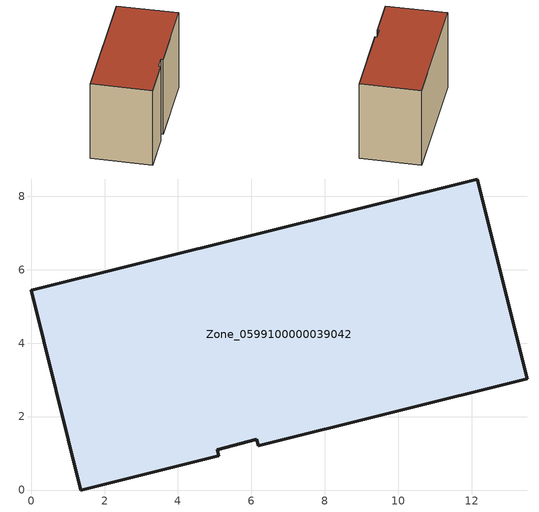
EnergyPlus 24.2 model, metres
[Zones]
Zone_0599100000039042
 floor ground (C_G): 1.35,0 0,5.44 12.16,8.47 13.52,3.03 6.19,1.21 6.14,1.38 5.07,1.09 5.11,0.94 z0
 wall outside (C_F): 0,5.44 1.35,0 5.11,0.94 5.07,1.09 6.14,1.38 6.19,1.21 13.52,3.03 12.16,8.47 0,5.44 z0:7.91
 roof outside (C_R): 6.14,1.38 6.19,1.21 13.52,3.03 12.16,8.47 0,5.44 1.35,0 5.11,0.94 5.07,1.09 z7.91
[BUILDING]
Pand.0599100000039042: North Axis=0; Terrain=City; Loads Convergence Tolerance Value=0.04; Temperature Convergence Tolerance Value=0.4; Solar Distribution=FullExterior; Maximum Number of Warmup Days=25; Minimum Number of Warmup Days=1
[Site:Location]
Rotterdam.The.Hague.AP_ZH_NLD Design_Conditions: Latitude=51.96; Longitude=4.45; Time Zone=1; Elevation=-4.5
[SITE:GROUNDTEMPERATURE:BUILDINGSURFACE]
18, 18, 18, 18, 18, 18, 18, 18, 18, 18, 18, 18
[MATERIAL] Thermal Absorptance=0.9; Solar Absorptance=0.7; Visible Absorptance=0.7
Name | Roughness | Thickness | Conductivity | Density | Specific Heat
G.TC.1975-1991 | MediumSmooth | 0.15 | 0.288461 | 540 | 1210
F.TC.1975-1991 | Rough | 0.3 | 0.230769 | 1920 | 840
R.TC.1975-1991 | MediumRough | 0.2 | 0.153846 | 1500 | 1000
[CONSTRUCTION]
C_G: G.TC.1975-1991
C_F: F.TC.1975-1991
C_R: R.TC.1975-1991
[ZONE]
Zone_0599100000039042: Type=1; Multiplier=1; Ceiling Height=Autocalculate; Volume=Autocalculate; Floor Area=autocalculate; Part of Total Floor Area=Yes
[ZONEINFILTRATION:DESIGNFLOWRATE]
Infil_Zone_0599100000039042: Zone or ZoneList or Space or SpaceList=Zone_0599100000039042; Schedule=AlwaysOn; Design Flow Rate Calculation Method=Flow/Area; Flow Rate per Floor Area=0.003; Constant Term Coefficient=1; Temperature Term Coefficient=0; Velocity Term Coefficient=0; Velocity Squared Term Coefficient=0
[HVACTEMPLATE:ZONE:IDEALLOADSAIRSYSTEM]
Zone_0599100000039042: Maximum Heating Supply Air Temperature=50; Minimum Cooling Supply Air Temperature=13; Maximum Heating Supply Air Humidity Ratio=0.0156; Minimum Cooling Supply Air Humidity Ratio=0.0077; Heating Limit=NoLimit; Cooling Limit=NoLimit; Dehumidification Control Type=ConstantSensibleHeatRatio; Cooling Sensible Heat Ratio=0.7; Dehumidification Setpoint=60; Humidification Control Type=None; Humidification Setpoint=30; Outdoor Air Method=None; Outdoor Air Flow Rate per Person=0.00944; Outdoor Air Flow Rate per Zone Floor Area=0; Outdoor Air Flow Rate per Zone=0; Demand Controlled Ventilation Type=None; Outdoor Air Economizer Type=NoEconomizer; Heat Recovery Type=None; Sensible Heat Recovery Effectiveness=0.7; Latent Heat Recovery Effectiveness=0.65
[ZONECONTROL:THERMOSTAT]
ThermostatControl_Zone_0599100000039042: Zone or ZoneList=Zone_0599100000039042; Control Type Schedule=DualSetpointControlType; Control 1=Thermostat_Zone_0599100000039042; Temperature Difference Between Cutout And Setpoint=0
[THERMOSTATSETPOINT:DUALSETPOINT]
Thermostat_Zone_0599100000039042: Heating Setpoint Temperature Schedule=HeatingSetpoint_Zone_0599100000039042; Cooling Setpoint Temperature Schedule=CoolingSetpoint_Zone_0599100000039042
[SCHEDULE:COMPACT]
HeatingSetpoint_Zone_0599100000039042: Through: 12/31, For: AllDays, Until: 24:00, 21
CoolingSetpoint_Zone_0599100000039042: Through: 12/31, For: AllDays, Until: 24:00, 24
DualSetpointControlType: Through: 12/31, For: AllDays, Until: 24:00, 4
AlwaysOn: Through: 12/31, For: AllDays, Until: 24:00, 1
